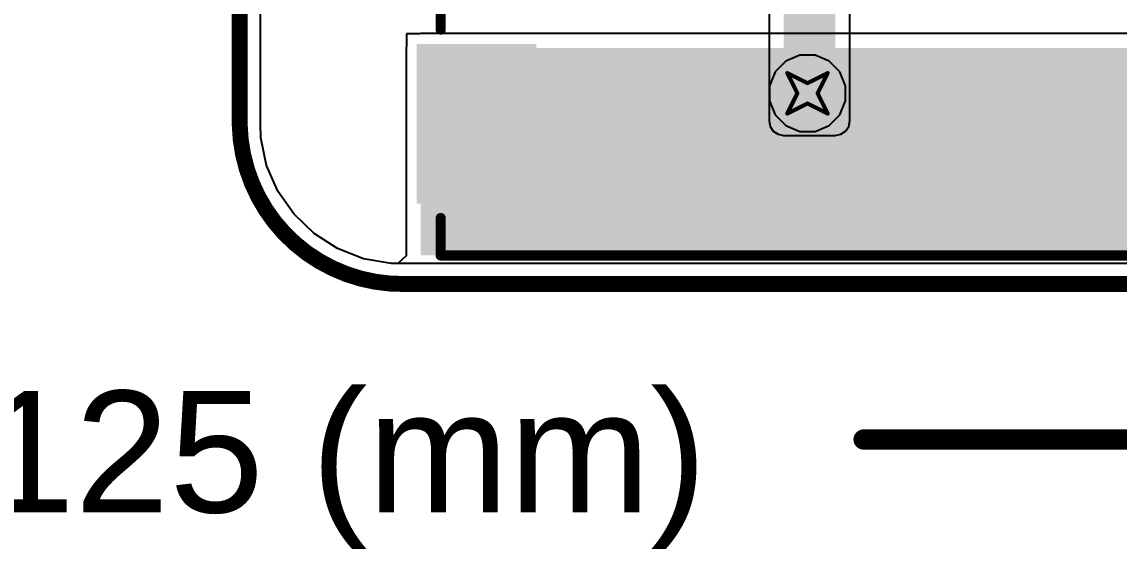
# Model space of a CAD drawing. Header units: inches. Extents: x -3 to 289, y -11 to 89.
# Drawn here: x 57.28 to 71.03, y -10.8 to -4.2 of the extents above; entities that cross this region are included whole.
import ezdxf

# ---------------------------------------------------------------- set-up
doc = ezdxf.new("R2010")
doc.units = ezdxf.units.IN
for name, color, linetype in [('Board Cutout', 216, 'Continuous'), ('Bottom Layer', 5, 'Continuous'), ('Dimension', 6, 'Continuous'), ('Drill Drawing', 1, 'Continuous'), ('Layer 1', 16, 'Continuous'), ('Layer 2', 76, 'Continuous'), ('Top Layer', 1, 'Continuous'), ('Top Overlay', 2, 'Continuous'), ('Top Paste', 8, 'Continuous'), ('Top Solder', 216, 'Continuous'), ('Via Holes', 16, 'Continuous')]:
    doc.layers.add(name, color=color, linetype=linetype)
doc.styles.add('Arial', font='', dxfattribs={"height": 0.2})
doc.styles.get('Arial').set_extended_font_data('Arial')

# ---------------------------------------------------------------- blocks, each defined once
blk = doc.blocks.new('693071010811_82')
at = {"layer": 'Top Layer'}
blk.add_hatch(color=1, dxfattribs=at).paths.add_polyline_path([(-7.275, -5.175), (-5.875, -5.175), (-5.875, -7.075), (-7.275, -7.075)])
at = {"layer": 'Top Paste'}
blk.add_hatch(color=8, dxfattribs=at).paths.add_polyline_path([(-7.275, -5.175), (-5.875, -5.175), (-5.875, -7.075), (-7.275, -7.075)])
at = {"layer": 'Top Solder'}
blk.add_hatch(color=216, dxfattribs=at).paths.add_polyline_path([(-7.325, -5.125), (-5.825, -5.125), (-5.825, -7.125), (-7.325, -7.125)])
at = {"layer": 'Top Overlay'}
for points in [[(-7.025, -4.944, 0.127, 0.127, 0), (-7.025, 7.175, 0.127, 0.127, 0)], [(-7.025, -7.775, 0.127, 0.127, 0), (-7.025, -7.306, 0.127, 0.127, 0)], [(-7.025, -7.775, 0.127, 0.127, 0), (-6.896, -7.775, 0.127, 0.127, 0)], [(-6.896, -7.775, 0.127, 0.127, 0), (5.644, -7.775, 0.127, 0.127, 0)]]:
    blk.add_lwpolyline(points, format="xyseb", dxfattribs=at)
for points in [[(-7.057, -4.944, 0.0635, 0.0635, 1), (-6.993, -4.944, 0.0635, 0.0635, 1)], [(-7.057, -7.306, 0.0635, 0.0635, 1), (-6.993, -7.306, 0.0635, 0.0635, 1)], [(-7.057, -7.775, 0.0635, 0.0635, 1), (-6.993, -7.775, 0.0635, 0.0635, 1)], [(-7.057, -7.775, 0.0635, 0.0635, 1), (-6.993, -7.775, 0.0635, 0.0635, 1)], [(-6.928, -7.775, 0.0635, 0.0635, 1), (-6.864, -7.775, 0.0635, 0.0635, 1)], [(-6.928, -7.775, 0.0635, 0.0635, 1), (-6.864, -7.775, 0.0635, 0.0635, 1)]]:
    blk.add_lwpolyline(points, format="xyseb", close=True, dxfattribs=at)

msp = doc.modelspace()

# ---------------------------------------------------------------- hatches: boundary and pattern name
at = {"layer": 'Bottom Layer'}
h = msp.add_hatch(color=5, dxfattribs=at)
edge = h.paths.add_edge_path()
edge.add_arc((67.128, -5.09), 0.3, 0, 360)
at = {"layer": 'Layer 1'}
h = msp.add_hatch(color=16, dxfattribs=at)
edge = h.paths.add_edge_path()
edge.add_arc((67.128, -5.09), 0.3, 0, 360)
at = {"layer": 'Layer 2'}
msp.add_hatch(color=76, dxfattribs=at).paths.add_polyline_path([(66.829, -5.436), (67.477, -5.436), (67.477, 7.928), (66.829, 7.928)])
h = msp.add_hatch(color=76, dxfattribs=at)
edge = h.paths.add_edge_path()
edge.add_arc((67.128, -5.09), 0.3, 0, 360)
at = {"layer": 'Top Layer'}
msp.add_hatch(color=1, dxfattribs=at).paths.add_polyline_path([(62.28, -7.122), (76.83, -7.122), (76.83, -4.522), (62.28, -4.522)])
h = msp.add_hatch(color=1, dxfattribs=at)
edge = h.paths.add_edge_path()
edge.add_arc((67.128, -5.09), 0.3, 0, 360)
at = {"layer": 'Via Holes'}
h = msp.add_hatch(color=7, dxfattribs=at)
edge = h.paths.add_edge_path()
edge.add_arc((67.128, -5.09), 0.15, 0, 360)

# ---------------------------------------------------------------- linework, layer by layer
at = {"layer": 'Board Cutout'}
for points in [[(60.01, -5.48, 0.2, 0.2, 0), (60.01, 0, 0.2, 0.2, 0)], [(62.09, -7.48, 0.2, 0.2, -0.414214), (60.01, -5.48, 0.2, 0.2, 0)], [(62.09, -7.48, 0.2, 0.2, 0), (122.978, -7.48, 0.2, 0.2, 0)]]:
    msp.add_lwpolyline(points, format="xyseb", dxfattribs=at)
for points in [[(59.96, -5.48, 0.1, 0.1, 1), (60.06, -5.48, 0.1, 0.1, 1)], [(59.96, -5.48, 0.1, 0.1, 1), (60.06, -5.48, 0.1, 0.1, 1)], [(62.04, -7.48, 0.1, 0.1, 1), (62.14, -7.48, 0.1, 0.1, 1)], [(62.04, -7.48, 0.1, 0.1, 1), (62.14, -7.48, 0.1, 0.1, 1)]]:
    msp.add_lwpolyline(points, format="xyseb", close=True, dxfattribs=at)
at = {"layer": 'Bottom Layer'}
for p, q in [((60.269, -5.478), (60.269, 0)), ((67.033, -4.612), (66.858, -4.685)), ((67.223, -4.612), (67.033, -4.612)), ((67.399, -4.685), (67.223, -4.612)), ((66.858, -4.685), (66.723, -4.819)), ((67.533, -4.819), (67.399, -4.685)), ((66.723, -4.819), (66.651, -4.995)), ((67.606, -4.995), (67.533, -4.819)), ((66.651, -4.995), (66.651, -5.185)), ((67.606, -5.185), (67.606, -4.995)), ((66.651, -5.185), (66.723, -5.361)), ((67.533, -5.361), (67.606, -5.185)), ((66.723, -5.361), (66.858, -5.495)), ((67.399, -5.495), (67.533, -5.361)), ((60.273, -5.65), (60.269, -5.478)), ((66.858, -5.495), (67.033, -5.568)), ((67.223, -5.568), (67.399, -5.495)), ((67.033, -5.568), (67.223, -5.568)), ((60.348, -5.993), (60.273, -5.65)), ((60.488, -6.315), (60.348, -5.993)), ((60.689, -6.602), (60.488, -6.315)), ((60.942, -6.846), (60.689, -6.602)), ((61.237, -7.035), (60.942, -6.846)), ((61.564, -7.163), (61.237, -7.035)), ((61.91, -7.225), (61.564, -7.163)), ((62.085, -7.221), (61.91, -7.225)), ((62.088, -7.222), (62.085, -7.221)), ((62.09, -7.221), (62.088, -7.222)), ((106.931, -7.221), (62.09, -7.221))]:
    msp.add_line(p, q, dxfattribs=at)
at = {"layer": 'Dimension'}
msp.add_lwpolyline([(67.831, -9.429, 0.254, 0.254, 0), (124.998, -9.429, 0.254, 0.254, 0)], format="xyseb", dxfattribs=at)
msp.add_lwpolyline([(67.768, -9.429, 0.127, 0.127, 1), (67.895, -9.429, 0.127, 0.127, 1)], format="xyseb", close=True, dxfattribs=at)
at = {"layer": 'Drill Drawing'}
for points in [[(66.874, -4.836, 0.0508, 0.0508, 0), (67.128, -4.963, 0.0508, 0.0508, 0)], [(66.874, -4.836, 0.0508, 0.0508, 0), (67.001, -5.09, 0.0508, 0.0508, 0)], [(67.128, -4.963, 0.0508, 0.0508, 0), (67.382, -4.836, 0.0508, 0.0508, 0)], [(67.255, -5.09, 0.0508, 0.0508, 0), (67.382, -4.836, 0.0508, 0.0508, 0)], [(66.874, -5.344, 0.0508, 0.0508, 0), (67.001, -5.09, 0.0508, 0.0508, 0)], [(67.255, -5.09, 0.0508, 0.0508, 0), (67.382, -5.344, 0.0508, 0.0508, 0)], [(66.874, -5.344, 0.0508, 0.0508, 0), (67.128, -5.217, 0.0508, 0.0508, 0)], [(67.128, -5.217, 0.0508, 0.0508, 0), (67.382, -5.344, 0.0508, 0.0508, 0)]]:
    msp.add_lwpolyline(points, format="xyseb", dxfattribs=at)
for points in [[(66.862, -4.836, 0.0254, 0.0254, 1), (66.887, -4.836, 0.0254, 0.0254, 1)], [(66.862, -4.836, 0.0254, 0.0254, 1), (66.887, -4.836, 0.0254, 0.0254, 1)], [(67.37, -4.836, 0.0254, 0.0254, 1), (67.395, -4.836, 0.0254, 0.0254, 1)], [(67.37, -4.836, 0.0254, 0.0254, 1), (67.395, -4.836, 0.0254, 0.0254, 1)], [(67.116, -4.963, 0.0254, 0.0254, 1), (67.141, -4.963, 0.0254, 0.0254, 1)], [(67.116, -4.963, 0.0254, 0.0254, 1), (67.141, -4.963, 0.0254, 0.0254, 1)], [(66.989, -5.09, 0.0254, 0.0254, 1), (67.014, -5.09, 0.0254, 0.0254, 1)], [(66.989, -5.09, 0.0254, 0.0254, 1), (67.014, -5.09, 0.0254, 0.0254, 1)], [(67.243, -5.09, 0.0254, 0.0254, 1), (67.268, -5.09, 0.0254, 0.0254, 1)], [(67.243, -5.09, 0.0254, 0.0254, 1), (67.268, -5.09, 0.0254, 0.0254, 1)], [(67.116, -5.217, 0.0254, 0.0254, 1), (67.141, -5.217, 0.0254, 0.0254, 1)], [(67.116, -5.217, 0.0254, 0.0254, 1), (67.141, -5.217, 0.0254, 0.0254, 1)], [(66.862, -5.344, 0.0254, 0.0254, 1), (66.887, -5.344, 0.0254, 0.0254, 1)], [(66.862, -5.344, 0.0254, 0.0254, 1), (66.887, -5.344, 0.0254, 0.0254, 1)], [(67.37, -5.344, 0.0254, 0.0254, 1), (67.395, -5.344, 0.0254, 0.0254, 1)], [(67.37, -5.344, 0.0254, 0.0254, 1), (67.395, -5.344, 0.0254, 0.0254, 1)]]:
    msp.add_lwpolyline(points, format="xyseb", close=True, dxfattribs=at)
at = {"layer": 'Layer 1'}
for p, q in [((60.269, -5.478), (60.269, 0)), ((67.033, -4.612), (66.858, -4.685)), ((67.223, -4.612), (67.033, -4.612)), ((67.399, -4.685), (67.223, -4.612)), ((66.858, -4.685), (66.723, -4.819)), ((67.533, -4.819), (67.399, -4.685)), ((66.723, -4.819), (66.651, -4.995)), ((67.606, -4.995), (67.533, -4.819)), ((66.651, -4.995), (66.651, -5.185)), ((67.606, -5.185), (67.606, -4.995)), ((66.651, -5.185), (66.723, -5.361)), ((67.533, -5.361), (67.606, -5.185)), ((66.723, -5.361), (66.858, -5.495)), ((67.399, -5.495), (67.533, -5.361)), ((60.273, -5.65), (60.269, -5.478)), ((66.858, -5.495), (67.033, -5.568)), ((67.223, -5.568), (67.399, -5.495)), ((67.033, -5.568), (67.223, -5.568)), ((60.348, -5.993), (60.273, -5.65)), ((60.488, -6.315), (60.348, -5.993)), ((60.689, -6.602), (60.488, -6.315)), ((60.942, -6.846), (60.689, -6.602)), ((61.237, -7.035), (60.942, -6.846)), ((61.564, -7.163), (61.237, -7.035)), ((61.91, -7.225), (61.564, -7.163)), ((62.085, -7.221), (61.91, -7.225)), ((62.088, -7.222), (62.085, -7.221)), ((62.09, -7.221), (62.088, -7.222)), ((122.978, -7.221), (62.09, -7.221))]:
    msp.add_line(p, q, dxfattribs=at)
at = {"layer": 'Layer 2'}
for p, q in [((60.269, -5.478), (60.269, 0)), ((66.647, -0.461), (66.647, -5.436)), ((67.658, -5.436), (67.658, -1.802)), ((60.273, -5.65), (60.269, -5.478)), ((66.647, -5.436), (66.661, -5.505)), ((67.645, -5.505), (67.658, -5.436)), ((66.661, -5.505), (66.7, -5.564)), ((66.7, -5.564), (66.759, -5.603)), ((66.759, -5.603), (66.829, -5.617)), ((66.829, -5.617), (67.477, -5.617)), ((67.477, -5.617), (67.546, -5.603)), ((67.546, -5.603), (67.605, -5.564)), ((67.605, -5.564), (67.645, -5.505)), ((60.348, -5.993), (60.273, -5.65)), ((60.488, -6.315), (60.348, -5.993)), ((60.689, -6.602), (60.488, -6.315)), ((60.942, -6.846), (60.689, -6.602)), ((61.237, -7.035), (60.942, -6.846)), ((61.564, -7.163), (61.237, -7.035)), ((61.91, -7.225), (61.564, -7.163)), ((62.085, -7.221), (61.91, -7.225)), ((62.088, -7.222), (62.085, -7.221)), ((62.09, -7.221), (62.088, -7.222)), ((122.978, -7.221), (62.09, -7.221))]:
    msp.add_line(p, q, dxfattribs=at)
at = {"layer": 'Top Layer'}
for p, q in [((60.269, -5.478), (60.269, 0)), ((62.263, -4.344), (62.102, -4.344)), ((62.102, -4.344), (62.102, -4.504)), ((62.28, -4.341), (62.263, -4.344)), ((76.83, -4.341), (62.28, -4.341)), ((62.102, -4.504), (62.099, -4.522)), ((62.099, -4.522), (62.099, -7.094)), ((60.273, -5.65), (60.269, -5.478)), ((60.348, -5.993), (60.273, -5.65)), ((60.488, -6.315), (60.348, -5.993)), ((60.689, -6.602), (60.488, -6.315)), ((60.942, -6.846), (60.689, -6.602)), ((61.237, -7.035), (60.942, -6.846)), ((61.564, -7.163), (61.237, -7.035)), ((62.096, -7.125), (61.993, -7.223)), ((62.098, -7.104), (62.096, -7.125)), ((62.099, -7.094), (62.098, -7.104)), ((61.91, -7.225), (61.564, -7.163)), ((61.993, -7.223), (61.91, -7.225))]:
    msp.add_line(p, q, dxfattribs=at)

# ---------------------------------------------------------------- block references
msp.add_blockref('693071010811_82', (69.555, 0.653))

# ---------------------------------------------------------------- texts
at = {"layer": 'Dimension', "style": 'Arial'}
msp.add_text('125 (mm)', height=1.524, dxfattribs=at).set_placement((56.76, -10.343))

doc.saveas('drawing.dxf')
